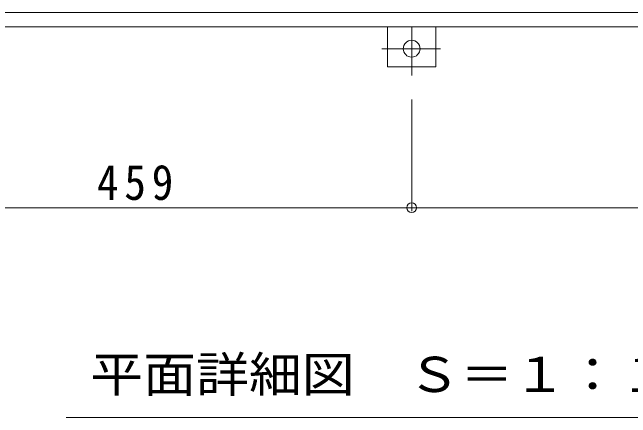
# Model space of a CAD drawing. Units: millimetres at full size, sheet at 1:10; details may follow other scales. Extents: x -2572 to 2730, y -1962 to 1888.
# Drawn here: x -1961 to -1446, y 217 to 554 of the extents above; entities that cross this region are included whole.
import ezdxf
from ezdxf.enums import TextEntityAlignment as Align

# ---------------------------------------------------------------- set-up
doc = ezdxf.new("R2010")
doc.units = ezdxf.units.MM
doc.header["$LTSCALE"] = 10
doc.header["$PDMODE"] = 32
doc.header["$PDSIZE"] = 8
doc.linetypes.add('CHAIN1', pattern=[8, 5, -1, 1, -1])
for name, color, linetype, lineweight in [('0-1_躯体', 3, 'Continuous', 9), ('0-3_建具', 4, 'Continuous', 9), ('0-4_その他', 7, 'Continuous', 9), ('0-E', 3, 'CHAIN1', 9), ('0-F', 7, 'Continuous', 9)]:
    doc.layers.add(name, color=color, linetype=linetype, lineweight=lineweight)
doc.styles.add('ＭＳ ゴシック', font='')
doc.styles.get('ＭＳ ゴシック').set_extended_font_data('MS Gothic')

msp = doc.modelspace()

# ---------------------------------------------------------------- linework, layer by layer
at = {"layer": '0-1_躯体'}
for p, q in [((-1648.64, 542.1), (-1648.64, 508.9)), ((-1608.64, 542.1), (-1608.64, 508.9)), ((-1608.64, 508.9), (-1648.64, 508.9))]:
    msp.add_line(p, q, dxfattribs=at)
at = {"layer": '0-3_建具'}
for p, q in [((-2175.64, 554.1), (-1081.64, 554.1)), ((-1069.64, 542.1), (-2187.64, 542.1))]:
    msp.add_line(p, q, dxfattribs=at)
at = {"layer": '0-4_その他'}
msp.add_line((-1341.14, 217.14), (-1916.14, 217.14), dxfattribs=at)
at = {"layer": '0-E'}
for p, q in [((-1628.64, 501.74), (-1628.64, 542.1)), ((-1653.48, 523.9), (-1604.59, 523.9))]:
    msp.add_line(p, q, dxfattribs=at)
at = {"layer": '0-E', "linetype": 'Continuous'}
msp.add_circle((-1628.64, 523.9), 7, dxfattribs=at)
at = {"layer": '0-F'}
for p, q in [((-1628.64, 388.71), (-1628.64, 481.74)), ((-2087.64, 391.71), (-1628.64, 391.71)), ((-1628.64, 391.71), (-1169.64, 391.71))]:
    msp.add_line(p, q, dxfattribs=at)
msp.add_point((-1628.64, 391.71), dxfattribs=at)

# ---------------------------------------------------------------- texts
at = {"layer": '0-4_その他', "color": 2, "style": 'ＭＳ ゴシック', "width": 1.1}
msp.add_text('平面詳細図\u3000Ｓ＝１：１０', height=29.33, dxfattribs=at).set_placement((-1896.14, 229.64), align=Align.BOTTOM_LEFT)
at = {"layer": '0-F', "color": 2, "insert": (-1890.64, 397.71), "char_height": 29.33, "attachment_point": 7, "style": 'ＭＳ ゴシック'}
msp.add_mtext('\\T1.27;\\W0.9;459', dxfattribs=at)

doc.saveas('drawing.dxf')
